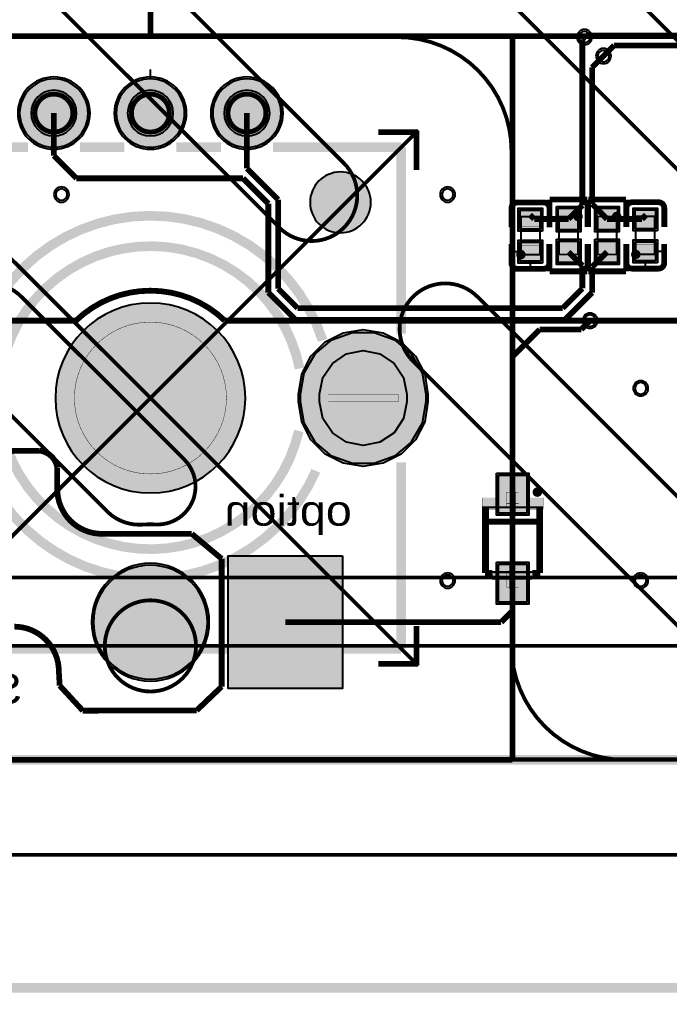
# Model space of a CAD drawing. Header units: millimetres. Extents: x -3 to 238, y -92 to 6.
# Drawn here: x 110.86 to 127.96, y -92.32 to -66.71 of the extents above; entities that cross this region are included whole.
import ezdxf
from ezdxf.enums import TextEntityAlignment as Align

# ---------------------------------------------------------------- set-up
doc = ezdxf.new("R2010")
doc.units = ezdxf.units.MM
doc.header["$MEASUREMENT"] = 0
for name, color, linetype, true_color in [('Board-Outline-Layer', 7, 'Continuous', 0xff00ff), ('Bottom-Layer', 7, 'Continuous', 0x0000ff), ('Bottom-Paste-Mask-Layer', 7, 'Continuous', 0x800000), ('Bottom-Silkscreen-Layer', 7, 'Continuous', 0x66cc33), ('Bottom-Solder-Mask-Layer', 7, 'Continuous', 0xaa00ff), ('Component-Marking-Layer', 7, 'Continuous', 0x66ffcc), ('Component-Shape-Layer', 7, 'Continuous', 0x00cccc), ('Document-Layer', 7, 'Continuous', 0xffffff), ('F.Adhes', 7, 'Continuous', 0x9069e9), ('Hole-Layer', 7, 'Continuous', 0x222222), ('Multi-Layer', 7, 'Continuous', 0xc0c0c0), ('Pin-Floating-Layer', 7, 'Continuous', 0xff99ff), ('Pin-Soldering-Layer', 7, 'Continuous', 0xcc9999), ('Top-Layer', 7, 'Continuous', 0xff0000), ('Top-Paste-Mask-Layer', 7, 'Continuous', 0x808080), ('Top-Silkscreen-Layer', 7, 'Continuous', 0xffcc00), ('Top-Solder-Mask-Layer', 7, 'Continuous', 0x800080)]:
    doc.layers.add(name, color=color, linetype=linetype, true_color=true_color)
doc.styles.get("Standard").update_dxf_attribs({"font": 'arial.ttf'})

msp = doc.modelspace()

# ---------------------------------------------------------------- hatches: boundary and pattern name
at = {"layer": 'Bottom-Layer'}
for points in [[(110.86, -69.175, 1), (112.66, -69.175, 1)], [(113.4, -69.175, 1), (115.2, -69.175, 1)], [(115.94, -69.175, 1), (117.74, -69.175, 1)], [(118.5, -71.525, 1), (120.1, -71.525, 1)], [(125.031, -71.681), (125.571, -71.681), (125.571, -72.247), (125.031, -72.247)], [(126.047, -71.681), (126.587, -71.681), (126.587, -72.247), (126.047, -72.247)], [(124.569, -72.23), (124.029, -72.23), (124.029, -71.73), (124.569, -71.73)], [(127.591, -72.225), (127.051, -72.225), (127.051, -71.725), (127.591, -71.725)], [(124.569, -73.07), (124.029, -73.07), (124.029, -72.57), (124.569, -72.57)], [(125.031, -72.547), (125.571, -72.547), (125.571, -73.112), (125.031, -73.112)], [(126.047, -72.547), (126.587, -72.547), (126.587, -73.112), (126.047, -73.112)], [(127.591, -73.065), (127.051, -73.065), (127.051, -72.565), (127.591, -72.565)], [(111.8, -76.675, 1), (116.8, -76.675, 1)], [(118.25, -76.575), (118.35, -76.011), (118.636, -75.515), (119.075, -75.146), (119.614, -74.95), (120.187, -74.95), (120.725, -75.146), (121.164, -75.515), (121.451, -76.011), (121.55, -76.575), (121.55, -76.775), (121.451, -77.34), (121.164, -77.836), (120.725, -78.204), (120.187, -78.4), (119.614, -78.4), (119.075, -78.204), (118.636, -77.836), (118.35, -77.34), (118.25, -76.775)], [(123.455, -78.705), (124.205, -78.705), (124.205, -79.705), (123.455, -79.705)], [(119.35, -80.825), (119.35, -84.325), (116.35, -84.325), (116.35, -80.825)], [(112.75, -82.575, 1), (115.85, -82.575, 1)], [(123.455, -81.05), (124.205, -81.05), (124.205, -82.05), (123.455, -82.05)]]:
    msp.add_hatch(color=256, dxfattribs=at).paths.add_polyline_path(points)
at = {"layer": 'Bottom-Paste-Mask-Layer'}
for points in [[(110.86, -69.175, 1), (112.66, -69.175, 1)], [(113.4, -69.175, 1), (115.2, -69.175, 1)], [(115.94, -69.175, 1), (117.74, -69.175, 1)], [(118.5, -71.525, 1), (120.1, -71.525, 1)], [(125.531, -72.262), (125.071, -72.262), (125.031, -72.222), (125.031, -71.721), (125.071, -71.681), (125.531, -71.681), (125.571, -71.721), (125.571, -72.222)], [(125.531, -72.262), (125.071, -72.262), (125.031, -72.222), (125.031, -71.721), (125.071, -71.681), (125.531, -71.681), (125.571, -71.721), (125.571, -72.222)], [(126.547, -72.262), (126.087, -72.262), (126.047, -72.222), (126.047, -71.721), (126.087, -71.681), (126.547, -71.681), (126.587, -71.721), (126.587, -72.222)], [(126.547, -72.262), (126.087, -72.262), (126.047, -72.222), (126.047, -71.721), (126.087, -71.681), (126.547, -71.681), (126.587, -71.721), (126.587, -72.222)], [(124.569, -72.23), (124.029, -72.23), (124.029, -71.73), (124.569, -71.73)], [(127.591, -72.225), (127.051, -72.225), (127.051, -71.725), (127.591, -71.725)], [(124.569, -73.07), (124.029, -73.07), (124.029, -72.57), (124.569, -72.57)], [(125.531, -72.532), (125.071, -72.532), (125.031, -72.572), (125.031, -73.072), (125.071, -73.112), (125.531, -73.112), (125.571, -73.072), (125.571, -72.572)], [(125.531, -72.532), (125.071, -72.532), (125.031, -72.572), (125.031, -73.072), (125.071, -73.112), (125.531, -73.112), (125.571, -73.072), (125.571, -72.572)], [(126.547, -72.532), (126.087, -72.532), (126.047, -72.572), (126.047, -73.072), (126.087, -73.112), (126.547, -73.112), (126.587, -73.072), (126.587, -72.572)], [(126.547, -72.532), (126.087, -72.532), (126.047, -72.572), (126.047, -73.072), (126.087, -73.112), (126.547, -73.112), (126.587, -73.072), (126.587, -72.572)], [(127.591, -73.065), (127.051, -73.065), (127.051, -72.565), (127.591, -72.565)], [(111.8, -76.675, 1), (116.8, -76.675, 1)], [(118.25, -76.575), (118.35, -76.011), (118.636, -75.515), (119.075, -75.146), (119.614, -74.95), (120.187, -74.95), (120.725, -75.146), (121.164, -75.515), (121.451, -76.011), (121.55, -76.575), (121.55, -76.775), (121.451, -77.34), (121.164, -77.836), (120.725, -78.204), (120.187, -78.4), (119.614, -78.4), (119.075, -78.204), (118.636, -77.836), (118.35, -77.34), (118.25, -76.775)], [(123.455, -78.705), (124.205, -78.705), (124.205, -79.705), (123.455, -79.705)], [(119.35, -80.825), (119.35, -84.325), (116.35, -84.325), (116.35, -80.825)], [(112.75, -82.575, 1), (115.85, -82.575, 1)], [(123.455, -81.05), (124.205, -81.05), (124.205, -82.05), (123.455, -82.05)]]:
    msp.add_hatch(color=256, dxfattribs=at).paths.add_polyline_path(points)
at = {"layer": 'Bottom-Silkscreen-Layer'}
for points in [[(123.027, -79.602), (123.38, -79.602), (123.38, -79.297), (123.027, -79.297)], [(123.027, -79.602), (123.38, -79.602), (123.38, -79.297), (123.027, -79.297)], [(124.632, -79.602), (124.28, -79.602), (124.28, -79.297), (124.632, -79.297)], [(124.632, -79.602), (124.28, -79.602), (124.28, -79.297), (124.632, -79.297)]]:
    msp.add_hatch(color=256, dxfattribs=at).paths.add_polyline_path(points)
at = {"layer": 'Bottom-Solder-Mask-Layer'}
for points in [[(110.809, -69.175, 1), (112.711, -69.175, 1)], [(113.349, -69.175, 1), (115.251, -69.175, 1)], [(115.889, -69.175, 1), (117.791, -69.175, 1)], [(118.5, -71.525, 1), (120.1, -71.525, 1)], [(124.62, -72.281), (123.978, -72.281), (123.978, -71.679), (124.62, -71.679)], [(124.981, -71.63), (125.622, -71.63), (125.622, -72.298), (124.981, -72.298)], [(125.997, -71.63), (126.638, -71.63), (126.638, -72.298), (125.997, -72.298)], [(127.642, -72.276), (127, -72.276), (127, -71.674), (127.642, -71.674)], [(124.62, -73.121), (123.978, -73.121), (123.978, -72.519), (124.62, -72.519)], [(124.981, -72.496), (125.622, -72.496), (125.622, -73.163), (124.981, -73.163)], [(125.997, -72.496), (126.638, -72.496), (126.638, -73.163), (125.997, -73.163)], [(127.642, -73.116), (127, -73.116), (127, -72.514), (127.642, -72.514)], [(111.8, -76.675, 1), (116.8, -76.675, 1)], [(118.199, -76.575), (118.282, -76.05), (118.524, -75.575), (118.9, -75.199), (119.374, -74.958), (119.9, -74.874), (120.426, -74.958), (120.9, -75.199), (121.276, -75.575), (121.518, -76.05), (121.601, -76.575), (121.601, -76.775), (121.518, -77.301), (121.276, -77.775), (120.9, -78.151), (120.426, -78.393), (119.9, -78.476), (119.374, -78.393), (118.9, -78.151), (118.524, -77.775), (118.282, -77.301), (118.199, -76.775)], [(123.404, -78.654), (124.256, -78.654), (124.256, -79.756), (123.404, -79.756)], [(119.35, -80.825), (119.35, -84.325), (116.35, -84.325), (116.35, -80.825)], [(112.75, -82.575, 1), (115.85, -82.575, 1)], [(123.404, -80.999), (124.256, -80.999), (124.256, -82.101), (123.404, -82.101)]]:
    msp.add_hatch(color=256, dxfattribs=at).paths.add_polyline_path(points)
at = {"layer": 'Component-Marking-Layer'}
for points in [[(125.491, -71.897, 1), (125.611, -71.897, 1)], [(125.491, -71.897, 1), (125.611, -71.897, 1)], [(126.507, -71.897, 1), (126.627, -71.897, 1)], [(126.507, -71.897, 1), (126.627, -71.897, 1)], [(123.989, -72.9, 1), (124.109, -72.9, 1)], [(123.989, -72.9, 1), (124.109, -72.9, 1)], [(127.012, -72.895, 1), (127.131, -72.895, 1)], [(127.012, -72.895, 1), (127.131, -72.895, 1)], [(124.42, -79.152, 1), (124.54, -79.152, 1)], [(124.42, -79.152, 1), (124.54, -79.152, 1)]]:
    msp.add_hatch(color=256, dxfattribs=at).paths.add_polyline_path(points)
at = {"layer": 'Document-Layer'}
for points in [[(123.76, -79.152), (123.916, -79.152), (123.916, -79.776), (123.76, -79.776)], [(123.76, -79.152), (123.916, -79.152), (123.916, -79.776), (123.76, -79.776)], [(123.74, -81.692), (123.896, -81.692), (123.896, -81.068), (123.74, -81.068)], [(123.74, -81.692), (123.896, -81.692), (123.896, -81.068), (123.74, -81.068)], [(123.3, -81.46), (124.34, -81.46), (124.34, -81.304), (123.3, -81.304)], [(123.3, -81.46), (124.34, -81.46), (124.34, -81.304), (123.3, -81.304)]]:
    msp.add_hatch(color=256, dxfattribs=at).paths.add_polyline_path(points)
at = {"layer": 'Hole-Layer'}
for points in [[(111.16, -69.175, 1), (112.36, -69.175, 1)], [(113.7, -69.175, 1), (114.9, -69.175, 1)], [(116.24, -69.175, 1), (117.44, -69.175, 1)], [(118.5, -71.525, 1), (120.1, -71.525, 1)], [(111.8, -76.675, 1), (116.8, -76.675, 1)], [(121.05, -76.775), (120.963, -77.215), (120.713, -77.588), (120.34, -77.838), (119.9, -77.925), (119.46, -77.838), (119.087, -77.588), (118.838, -77.215), (118.75, -76.775), (118.75, -76.575), (118.838, -76.135), (119.087, -75.762), (119.46, -75.513), (119.9, -75.425), (120.34, -75.513), (120.713, -75.762), (120.963, -76.135), (121.05, -76.575)], [(112.8, -82.575, 1), (115.8, -82.575, 1)]]:
    msp.add_hatch(color=256, dxfattribs=at).paths.add_polyline_path(points)
at = {"layer": 'Multi-Layer'}
for points in [[(110.86, -69.175, 1), (112.66, -69.175, 1)], [(110.86, -69.175, 1), (112.66, -69.175, 1)], [(110.86, -69.175, 1), (112.66, -69.175, 1)], [(113.4, -69.175, 1), (115.2, -69.175, 1)], [(113.4, -69.175, 1), (115.2, -69.175, 1)], [(113.4, -69.175, 1), (115.2, -69.175, 1)], [(115.94, -69.175, 1), (117.74, -69.175, 1)], [(115.94, -69.175, 1), (117.74, -69.175, 1)], [(115.94, -69.175, 1), (117.74, -69.175, 1)], [(118.5, -71.525, 1), (120.1, -71.525, 1)], [(118.5, -71.525, 1), (120.1, -71.525, 1)], [(118.5, -71.525, 1), (120.1, -71.525, 1)], [(111.8, -76.675, 1), (116.8, -76.675, 1)], [(111.8, -76.675, 1), (116.8, -76.675, 1)], [(111.8, -76.675, 1), (116.8, -76.675, 1)], [(118.25, -76.575), (118.35, -76.011), (118.636, -75.515), (119.075, -75.146), (119.614, -74.95), (120.187, -74.95), (120.725, -75.146), (121.164, -75.515), (121.451, -76.011), (121.55, -76.575), (121.55, -76.775), (121.451, -77.34), (121.164, -77.836), (120.725, -78.204), (120.187, -78.4), (119.614, -78.4), (119.075, -78.204), (118.636, -77.836), (118.35, -77.34), (118.25, -76.775)], [(118.25, -76.575), (118.35, -76.011), (118.636, -75.515), (119.075, -75.146), (119.614, -74.95), (120.187, -74.95), (120.725, -75.146), (121.164, -75.515), (121.451, -76.011), (121.55, -76.575), (121.55, -76.775), (121.451, -77.34), (121.164, -77.836), (120.725, -78.204), (120.187, -78.4), (119.614, -78.4), (119.075, -78.204), (118.636, -77.836), (118.35, -77.34), (118.25, -76.775)], [(118.25, -76.575), (118.35, -76.011), (118.636, -75.515), (119.075, -75.146), (119.614, -74.95), (120.187, -74.95), (120.725, -75.146), (121.164, -75.515), (121.451, -76.011), (121.55, -76.575), (121.55, -76.775), (121.451, -77.34), (121.164, -77.836), (120.725, -78.204), (120.187, -78.4), (119.614, -78.4), (119.075, -78.204), (118.636, -77.836), (118.35, -77.34), (118.25, -76.775)], [(112.75, -82.575, 1), (115.85, -82.575, 1)], [(112.75, -82.575, 1), (115.85, -82.575, 1)], [(112.75, -82.575, 1), (115.85, -82.575, 1)]]:
    msp.add_hatch(color=256, dxfattribs=at).paths.add_polyline_path(points)
at = {"layer": 'Pin-Floating-Layer'}
for points in [[(123.67, -79.562), (123.99, -79.562), (123.99, -79.442), (123.67, -79.442)], [(123.67, -79.562), (123.99, -79.562), (123.99, -79.442), (123.67, -79.442)], [(123.67, -81.362), (123.99, -81.362), (123.99, -81.242), (123.67, -81.242)], [(123.67, -81.362), (123.99, -81.362), (123.99, -81.242), (123.67, -81.242)]]:
    msp.add_hatch(color=256, dxfattribs=at).paths.add_polyline_path(points)
at = {"layer": 'Pin-Soldering-Layer'}
for points in [[(111.26, -69.175, 1), (112.26, -69.175, 1)], [(111.26, -69.175, 1), (112.26, -69.175, 1)], [(113.8, -69.175, 1), (114.8, -69.175, 1)], [(113.8, -69.175, 1), (114.8, -69.175, 1)], [(116.34, -69.175, 1), (117.34, -69.175, 1)], [(116.34, -69.175, 1), (117.34, -69.175, 1)], [(124.049, -71.9), (124.549, -71.9), (124.549, -72.15), (124.049, -72.15)], [(124.049, -71.9), (124.549, -71.9), (124.549, -72.15), (124.049, -72.15)], [(125.051, -72.148), (125.551, -72.148), (125.551, -71.898), (125.051, -71.898)], [(125.051, -72.148), (125.551, -72.148), (125.551, -71.898), (125.051, -71.898)], [(126.067, -72.148), (126.567, -72.148), (126.567, -71.898), (126.067, -71.898)], [(126.067, -72.148), (126.567, -72.148), (126.567, -71.898), (126.067, -71.898)], [(127.071, -71.895), (127.571, -71.895), (127.571, -72.145), (127.071, -72.145)], [(127.071, -71.895), (127.571, -71.895), (127.571, -72.145), (127.071, -72.145)], [(124.049, -72.9), (124.549, -72.9), (124.549, -72.65), (124.049, -72.65)], [(124.049, -72.9), (124.549, -72.9), (124.549, -72.65), (124.049, -72.65)], [(125.551, -72.648), (125.051, -72.648), (125.051, -72.898), (125.551, -72.898)], [(125.551, -72.648), (125.051, -72.648), (125.051, -72.898), (125.551, -72.898)], [(126.567, -72.648), (126.067, -72.648), (126.067, -72.898), (126.567, -72.898)], [(126.567, -72.648), (126.067, -72.648), (126.067, -72.898), (126.567, -72.898)], [(127.071, -72.895), (127.571, -72.895), (127.571, -72.645), (127.071, -72.645)], [(127.071, -72.895), (127.571, -72.895), (127.571, -72.645), (127.071, -72.645)], [(118.98, -76.575), (118.98, -76.775), (120.82, -76.775), (120.82, -76.575)], [(118.98, -76.575), (118.98, -76.775), (120.82, -76.775), (120.82, -76.575)], [(123.67, -79.452), (123.99, -79.452), (123.99, -79.152), (123.67, -79.152)], [(123.67, -79.452), (123.99, -79.452), (123.99, -79.152), (123.67, -79.152)], [(123.67, -81.652), (123.99, -81.652), (123.99, -81.352), (123.67, -81.352)], [(123.67, -81.652), (123.99, -81.652), (123.99, -81.352), (123.67, -81.352)]]:
    msp.add_hatch(color=256, dxfattribs=at).paths.add_polyline_path(points)
at = {"layer": 'Top-Layer'}
for points in [[(110.86, -69.175, 1), (112.66, -69.175, 1)], [(113.4, -69.175, 1), (115.2, -69.175, 1)], [(115.94, -69.175, 1), (117.74, -69.175, 1)], [(118.5, -71.525, 1), (120.1, -71.525, 1)], [(111.8, -76.675, 1), (116.8, -76.675, 1)], [(118.25, -76.575), (118.35, -76.011), (118.636, -75.515), (119.075, -75.146), (119.614, -74.95), (120.187, -74.95), (120.725, -75.146), (121.164, -75.515), (121.451, -76.011), (121.55, -76.575), (121.55, -76.775), (121.451, -77.34), (121.164, -77.836), (120.725, -78.204), (120.187, -78.4), (119.614, -78.4), (119.075, -78.204), (118.636, -77.836), (118.35, -77.34), (118.25, -76.775)], [(112.75, -82.575, 1), (115.85, -82.575, 1)]]:
    msp.add_hatch(color=256, dxfattribs=at).paths.add_polyline_path(points)
at = {"layer": 'Top-Paste-Mask-Layer'}
for points in [[(110.86, -69.175, 1), (112.66, -69.175, 1)], [(113.4, -69.175, 1), (115.2, -69.175, 1)], [(115.94, -69.175, 1), (117.74, -69.175, 1)], [(118.5, -71.525, 1), (120.1, -71.525, 1)], [(111.8, -76.675, 1), (116.8, -76.675, 1)], [(118.25, -76.575), (118.35, -76.011), (118.636, -75.515), (119.075, -75.146), (119.614, -74.95), (120.187, -74.95), (120.725, -75.146), (121.164, -75.515), (121.451, -76.011), (121.55, -76.575), (121.55, -76.775), (121.451, -77.34), (121.164, -77.836), (120.725, -78.204), (120.187, -78.4), (119.614, -78.4), (119.075, -78.204), (118.636, -77.836), (118.35, -77.34), (118.25, -76.775)], [(112.75, -82.575, 1), (115.85, -82.575, 1)]]:
    msp.add_hatch(color=256, dxfattribs=at).paths.add_polyline_path(points)
at = {"layer": 'Top-Solder-Mask-Layer'}
for points in [[(110.809, -69.175, 1), (112.711, -69.175, 1)], [(113.349, -69.175, 1), (115.251, -69.175, 1)], [(115.889, -69.175, 1), (117.791, -69.175, 1)], [(118.5, -71.525, 1), (120.1, -71.525, 1)], [(111.8, -76.675, 1), (116.8, -76.675, 1)], [(118.199, -76.575), (118.282, -76.05), (118.524, -75.575), (118.9, -75.199), (119.374, -74.958), (119.9, -74.874), (120.426, -74.958), (120.9, -75.199), (121.276, -75.575), (121.518, -76.05), (121.601, -76.575), (121.601, -76.775), (121.518, -77.301), (121.276, -77.775), (120.9, -78.151), (120.426, -78.393), (119.9, -78.476), (119.374, -78.393), (118.9, -78.151), (118.524, -77.775), (118.282, -77.301), (118.199, -76.775)], [(112.75, -82.575, 1), (115.85, -82.575, 1)]]:
    msp.add_hatch(color=256, dxfattribs=at).paths.add_polyline_path(points)

# ---------------------------------------------------------------- linework, layer by layer
at = {"layer": 'Board-Outline-Layer'}
for points, const_width in [([(0.003, -86.197), (228.598, -86.197)], 0.254), ([(3, -86.187), (225.601, -86.187)], 0.1), ([(1.003, -92.197), (114.3, -92.197)], 0.254), ([(227.598, -92.197), (114.3, -92.197)], 0.254)]:
    msp.add_lwpolyline(points, dxfattribs=dict(at, const_width=const_width))
at = {"layer": 'Bottom-Layer', "const_width": 0.00508}
msp.add_lwpolyline([(0, -86.191), (0, 0), (228.585, 0), (228.585, -86.191)], close=True, dxfattribs=at)
at = {"layer": 'Bottom-Layer'}
for points, const_width in [([(125.722, -67.173), (125.664, -67.231)], 0.152), ([(125.664, -67.231), (125.664, -71.602)], 0.152), ([(126.222, -67.673), (125.921, -67.974)], 0.152), ([(114.3, -68.278), (114.3, -68.019)], 0.0508), ([(125.921, -67.974), (125.921, -71.567)], 0.152), ([(111.76, -69.175), (111.76, -70.297)], 0.152), ([(116.84, -69.175), (116.84, -70.633)], 0.152), ([(111.76, -70.297), (112.355, -70.891)], 0.152), ([(116.84, -70.633), (117.661, -71.454)], 0.152), ([(112.355, -70.891), (116.734, -70.891)], 0.152), ([(116.734, -70.891), (117.404, -71.561)], 0.152), ([(117.661, -71.454), (117.661, -73.794)], 0.152), ([(117.404, -71.561), (117.404, -73.9)], 0.152), ([(125.664, -71.602), (125.301, -71.964)], 0.152), ([(125.921, -71.567), (126.317, -71.964)], 0.152), ([(124.398, -71.964), (124.285, -71.852)], 0.152), ([(125.301, -71.964), (124.398, -71.964)], 0.152), ([(126.317, -71.964), (127.231, -71.964)], 0.152), ([(127.231, -71.964), (127.343, -71.852)], 0.152), ([(124.032, -72.82), (123.773, -72.82)], 0.0508), ([(125.666, -73.194), (125.301, -72.83)], 0.152), ([(125.923, -73.224), (126.317, -72.83)], 0.152), ([(127.589, -72.815), (127.848, -72.815)], 0.0508), ([(124.299, -73.068), (124.299, -73.327)], 0.0508), ([(125.666, -73.792), (125.666, -73.194)], 0.152), ([(125.923, -73.898), (125.923, -73.224)], 0.152), ([(127.321, -73.063), (127.321, -73.322)], 0.0508), ([(117.661, -73.794), (118.175, -74.308)], 0.152), ([(125.149, -74.308), (125.666, -73.792)], 0.152), ([(117.404, -73.9), (118.118, -74.614)], 0.152), ([(125.207, -74.614), (125.923, -73.898)], 0.152), ([(118.175, -74.308), (125.149, -74.308)], 0.152), ([(118.118, -74.614), (125.207, -74.614)], 0.152), ([(125.867, -74.639), (125.635, -74.871)], 0.152), ([(124.542, -74.871), (123.83, -75.583)], 0.152), ([(125.635, -74.871), (124.542, -74.871)], 0.152), ([(123.83, -75.583), (123.83, -79.205)], 0.152), ([(123.83, -82.275), (123.83, -81.55)], 0.152), ([(123.529, -82.575), (123.83, -82.275)], 0.152), ([(117.85, -82.575), (123.529, -82.575)], 0.152)]:
    msp.add_lwpolyline(points, dxfattribs=dict(at, const_width=const_width))
for points in [[(110.86, -69.175, 1), (112.66, -69.175), (112.66, -69.175, 1), (110.86, -69.175)], [(113.4, -69.175, 1), (115.2, -69.175), (115.2, -69.175, 1), (113.4, -69.175)], [(115.94, -69.175, 1), (117.74, -69.175), (117.74, -69.175, 1), (115.94, -69.175)], [(111.8, -76.675, 1), (116.8, -76.675), (116.8, -76.675, 1), (111.8, -76.675)]]:
    msp.add_lwpolyline(points, format="xyb", dxfattribs=at)
for points in [[(118.5, -71.525, 1), (120.1, -71.525, 1)], [(112.75, -82.575, 1), (115.85, -82.575, 1)]]:
    msp.add_lwpolyline(points, format="xyb", close=True, dxfattribs=at)
for points in [[(125.031, -71.681), (125.571, -71.681), (125.571, -72.247), (125.031, -72.247)], [(126.047, -71.681), (126.587, -71.681), (126.587, -72.247), (126.047, -72.247)], [(124.569, -72.23), (124.029, -72.23), (124.029, -71.73), (124.569, -71.73)], [(127.591, -72.225), (127.051, -72.225), (127.051, -71.725), (127.591, -71.725)], [(124.569, -73.07), (124.029, -73.07), (124.029, -72.57), (124.569, -72.57)], [(125.031, -72.547), (125.571, -72.547), (125.571, -73.112), (125.031, -73.112)], [(126.047, -72.547), (126.587, -72.547), (126.587, -73.112), (126.047, -73.112)], [(127.591, -73.065), (127.051, -73.065), (127.051, -72.565), (127.591, -72.565)], [(118.25, -76.575), (118.35, -76.011), (118.636, -75.515), (119.075, -75.146), (119.614, -74.95), (120.187, -74.95), (120.725, -75.146), (121.164, -75.515), (121.451, -76.011), (121.55, -76.575), (121.55, -76.775), (121.451, -77.34), (121.164, -77.836), (120.725, -78.204), (120.187, -78.4), (119.614, -78.4), (119.075, -78.204), (118.636, -77.836), (118.35, -77.34), (118.25, -76.775)], [(123.455, -78.705), (124.205, -78.705), (124.205, -79.705), (123.455, -79.705)], [(119.35, -80.825), (119.35, -84.325), (116.35, -84.325), (116.35, -80.825)], [(123.455, -81.05), (124.205, -81.05), (124.205, -82.05), (123.455, -82.05)]]:
    msp.add_lwpolyline(points, close=True, dxfattribs=at)
at = {"layer": 'Bottom-Paste-Mask-Layer'}
for points in [[(110.86, -69.175, 1), (112.66, -69.175), (112.66, -69.175, 1), (110.86, -69.175)], [(113.4, -69.175, 1), (115.2, -69.175), (115.2, -69.175, 1), (113.4, -69.175)], [(115.94, -69.175, 1), (117.74, -69.175), (117.74, -69.175, 1), (115.94, -69.175)], [(111.8, -76.675, 1), (116.8, -76.675), (116.8, -76.675, 1), (111.8, -76.675)]]:
    msp.add_lwpolyline(points, format="xyb", dxfattribs=at)
for points in [[(118.5, -71.525, 1), (120.1, -71.525, 1)], [(112.75, -82.575, 1), (115.85, -82.575, 1)]]:
    msp.add_lwpolyline(points, format="xyb", close=True, dxfattribs=at)
at = {"layer": 'Bottom-Paste-Mask-Layer', "const_width": 0.00508}
for points in [[(125.531, -72.262), (125.071, -72.262), (125.031, -72.222), (125.031, -71.721), (125.071, -71.681), (125.531, -71.681), (125.571, -71.721), (125.571, -72.222)], [(125.531, -72.262), (125.071, -72.262), (125.031, -72.222), (125.031, -71.721), (125.071, -71.681), (125.531, -71.681), (125.571, -71.721), (125.571, -72.222)], [(126.547, -72.262), (126.087, -72.262), (126.047, -72.222), (126.047, -71.721), (126.087, -71.681), (126.547, -71.681), (126.587, -71.721), (126.587, -72.222)], [(126.547, -72.262), (126.087, -72.262), (126.047, -72.222), (126.047, -71.721), (126.087, -71.681), (126.547, -71.681), (126.587, -71.721), (126.587, -72.222)], [(125.531, -72.532), (125.071, -72.532), (125.031, -72.572), (125.031, -73.072), (125.071, -73.112), (125.531, -73.112), (125.571, -73.072), (125.571, -72.572)], [(125.531, -72.532), (125.071, -72.532), (125.031, -72.572), (125.031, -73.072), (125.071, -73.112), (125.531, -73.112), (125.571, -73.072), (125.571, -72.572)], [(126.547, -72.532), (126.087, -72.532), (126.047, -72.572), (126.047, -73.072), (126.087, -73.112), (126.547, -73.112), (126.587, -73.072), (126.587, -72.572)], [(126.547, -72.532), (126.087, -72.532), (126.047, -72.572), (126.047, -73.072), (126.087, -73.112), (126.547, -73.112), (126.587, -73.072), (126.587, -72.572)]]:
    msp.add_lwpolyline(points, close=True, dxfattribs=at)
at = {"layer": 'Bottom-Paste-Mask-Layer'}
for points in [[(124.569, -72.23), (124.029, -72.23), (124.029, -71.73), (124.569, -71.73)], [(127.591, -72.225), (127.051, -72.225), (127.051, -71.725), (127.591, -71.725)], [(124.569, -73.07), (124.029, -73.07), (124.029, -72.57), (124.569, -72.57)], [(127.591, -73.065), (127.051, -73.065), (127.051, -72.565), (127.591, -72.565)], [(118.25, -76.575), (118.35, -76.011), (118.636, -75.515), (119.075, -75.146), (119.614, -74.95), (120.187, -74.95), (120.725, -75.146), (121.164, -75.515), (121.451, -76.011), (121.55, -76.575), (121.55, -76.775), (121.451, -77.34), (121.164, -77.836), (120.725, -78.204), (120.187, -78.4), (119.614, -78.4), (119.075, -78.204), (118.636, -77.836), (118.35, -77.34), (118.25, -76.775)], [(123.455, -78.705), (124.205, -78.705), (124.205, -79.705), (123.455, -79.705)], [(119.35, -80.825), (119.35, -84.325), (116.35, -84.325), (116.35, -80.825)], [(123.455, -81.05), (124.205, -81.05), (124.205, -82.05), (123.455, -82.05)]]:
    msp.add_lwpolyline(points, close=True, dxfattribs=at)
at = {"layer": 'Bottom-Silkscreen-Layer'}
for points, const_width in [([(123.954, -71.526, 0.414), (123.802, -71.679)], 0.152), ([(123.954, -71.526, 0.414), (123.802, -71.679)], 0.152), ([(124.799, -71.679, 0.414), (124.646, -71.526)], 0.152), ([(124.799, -71.679, 0.414), (124.646, -71.526)], 0.152), ([(126.976, -71.522, 0.414), (126.824, -71.674)], 0.152), ([(126.976, -71.522, 0.414), (126.824, -71.674)], 0.152), ([(127.821, -71.674, 0.414), (127.669, -71.522)], 0.152), ([(127.821, -71.674, 0.414), (127.669, -71.522)], 0.152), ([(123.8, -73.122, 0.414), (123.952, -73.274)], 0.152), ([(123.8, -73.122, 0.414), (123.952, -73.274)], 0.152), ([(124.644, -73.274, 0.414), (124.797, -73.122)], 0.152), ([(124.644, -73.274, 0.414), (124.797, -73.122)], 0.152), ([(126.822, -73.117, 0.414), (126.974, -73.269)], 0.152), ([(126.822, -73.117, 0.414), (126.974, -73.269)], 0.152), ([(127.667, -73.269, 0.414), (127.819, -73.117)], 0.152), ([(127.667, -73.269, 0.414), (127.819, -73.117)], 0.152), ([(111.379, -78.062, -0.338), (111.85, -78.504)], 0.15), ([(111.379, -78.062, -0.338), (111.85, -78.504)], 0.15), ([(113.025, -80.25, -0.414), (111.85, -79.075)], 0.15), ([(113.025, -80.25, -0.414), (111.85, -79.075)], 0.15), ([(110.716, -82.692, -0.414), (111.891, -83.867)], 0.15), ([(110.716, -82.692, -0.414), (111.891, -83.867)], 0.15)]:
    msp.add_lwpolyline(points, format="xyb", dxfattribs=dict(at, const_width=const_width))
for points, const_width in [([(124.646, -71.526), (123.954, -71.526)], 0.152), ([(124.646, -71.526), (123.954, -71.526)], 0.152), ([(125.8, -71.452), (124.803, -71.452)], 0.152), ([(124.803, -71.452), (124.803, -72.171)], 0.152), ([(125.8, -71.452), (124.803, -71.452)], 0.152), ([(124.803, -71.452), (124.803, -72.171)], 0.152), ([(125.8, -72.171), (125.8, -71.452)], 0.152), ([(125.8, -72.171), (125.8, -71.452)], 0.152), ([(126.816, -71.452), (125.819, -71.452)], 0.152), ([(125.819, -71.452), (125.819, -72.171)], 0.152), ([(126.816, -71.452), (125.819, -71.452)], 0.152), ([(125.819, -71.452), (125.819, -72.171)], 0.152), ([(126.816, -72.171), (126.816, -71.452)], 0.152), ([(126.816, -72.171), (126.816, -71.452)], 0.152), ([(127.669, -71.522), (126.976, -71.522)], 0.152), ([(127.669, -71.522), (126.976, -71.522)], 0.152), ([(123.802, -71.679), (123.802, -72.179)], 0.152), ([(123.802, -71.679), (123.802, -72.179)], 0.152), ([(124.799, -72.179), (124.799, -71.679)], 0.152), ([(124.799, -72.179), (124.799, -71.679)], 0.152), ([(126.824, -71.674), (126.824, -72.174)], 0.152), ([(126.824, -71.674), (126.824, -72.174)], 0.152), ([(127.821, -72.174), (127.821, -71.674)], 0.152), ([(127.821, -72.174), (127.821, -71.674)], 0.152), ([(123.8, -72.622), (123.8, -73.122)], 0.152), ([(123.8, -72.622), (123.8, -73.122)], 0.152), ([(124.797, -73.122), (124.797, -72.622)], 0.152), ([(124.797, -73.122), (124.797, -72.622)], 0.152), ([(124.803, -73.341), (124.803, -72.623)], 0.152), ([(124.803, -73.341), (124.803, -72.623)], 0.152), ([(125.8, -72.623), (125.8, -73.341)], 0.152), ([(125.8, -72.623), (125.8, -73.341)], 0.152), ([(125.819, -73.341), (125.819, -72.623)], 0.152), ([(125.819, -73.341), (125.819, -72.623)], 0.152), ([(126.816, -72.623), (126.816, -73.341)], 0.152), ([(126.816, -72.623), (126.816, -73.341)], 0.152), ([(126.822, -72.617), (126.822, -73.117)], 0.152), ([(126.822, -72.617), (126.822, -73.117)], 0.152), ([(127.819, -73.117), (127.819, -72.617)], 0.152), ([(127.819, -73.117), (127.819, -72.617)], 0.152), ([(123.952, -73.274), (124.644, -73.274)], 0.152), ([(123.952, -73.274), (124.644, -73.274)], 0.152), ([(126.974, -73.269), (127.667, -73.269)], 0.152), ([(126.974, -73.269), (127.667, -73.269)], 0.152), ([(125.8, -73.341), (124.803, -73.341)], 0.152), ([(125.8, -73.341), (124.803, -73.341)], 0.152), ([(126.816, -73.341), (125.819, -73.341)], 0.152), ([(126.816, -73.341), (125.819, -73.341)], 0.152), ([(111.379, -78.062), (110.126, -78.075)], 0.15), ([(111.379, -78.062), (110.126, -78.075)], 0.15), ([(111.85, -78.504), (111.85, -79.075)], 0.15), ([(111.85, -78.504), (111.85, -79.075)], 0.15), ([(123.104, -79.526), (123.104, -81.278)], 0.152), ([(123.104, -79.526), (123.104, -81.278)], 0.152), ([(124.556, -79.526), (124.556, -81.278)], 0.152), ([(124.556, -79.526), (124.556, -81.278)], 0.152), ([(123.104, -79.93), (124.556, -79.93)], 0.152), ([(123.104, -79.93), (124.556, -79.93)], 0.152), ([(115.39, -80.25), (113.025, -80.25)], 0.15), ([(115.39, -80.25), (113.025, -80.25)], 0.15), ([(116.175, -80.906), (115.39, -80.25)], 0.15), ([(116.175, -80.906), (115.39, -80.25)], 0.15), ([(116.175, -80.906), (116.175, -84.271)], 0.15), ([(116.175, -80.906), (116.175, -84.271)], 0.15), ([(123.104, -81.278), (123.3, -81.278)], 0.152), ([(123.104, -81.278), (123.3, -81.278)], 0.152), ([(124.556, -81.278), (124.35, -81.278)], 0.152), ([(124.556, -81.278), (124.35, -81.278)], 0.152), ([(111.891, -83.867), (111.913, -84.244)], 0.15), ([(111.891, -83.867), (111.913, -84.244)], 0.15), ([(111.913, -84.244), (112.522, -84.905)], 0.15), ([(111.913, -84.244), (112.522, -84.905)], 0.15), ([(115.516, -84.9), (116.175, -84.271)], 0.15), ([(115.516, -84.9), (116.175, -84.271)], 0.15), ([(115.516, -84.9), (112.522, -84.905)], 0.15), ([(115.516, -84.9), (112.522, -84.905)], 0.15)]:
    msp.add_lwpolyline(points, dxfattribs=dict(at, const_width=const_width))
at = {"layer": 'Bottom-Silkscreen-Layer', "const_width": 0.00508}
for points in [[(123.027, -79.602), (123.38, -79.602), (123.38, -79.297), (123.027, -79.297)], [(123.027, -79.602), (123.38, -79.602), (123.38, -79.297), (123.027, -79.297)], [(124.632, -79.602), (124.28, -79.602), (124.28, -79.297), (124.632, -79.297)], [(124.632, -79.602), (124.28, -79.602), (124.28, -79.297), (124.632, -79.297)]]:
    msp.add_lwpolyline(points, close=True, dxfattribs=at)
at = {"layer": 'Bottom-Solder-Mask-Layer'}
for points in [[(110.809, -69.175, 1), (112.711, -69.175, 1)], [(113.349, -69.175, 1), (115.251, -69.175, 1)], [(115.889, -69.175, 1), (117.791, -69.175, 1)], [(118.5, -71.525, 1), (120.1, -71.525, 1)], [(112.75, -82.575, 1), (115.85, -82.575, 1)]]:
    msp.add_lwpolyline(points, format="xyb", close=True, dxfattribs=at)
for points in [[(124.62, -72.281), (123.978, -72.281), (123.978, -71.679), (124.62, -71.679)], [(124.981, -71.63), (125.622, -71.63), (125.622, -72.298), (124.981, -72.298)], [(125.997, -71.63), (126.638, -71.63), (126.638, -72.298), (125.997, -72.298)], [(127.642, -72.276), (127, -72.276), (127, -71.674), (127.642, -71.674)], [(124.62, -73.121), (123.978, -73.121), (123.978, -72.519), (124.62, -72.519)], [(124.981, -72.496), (125.622, -72.496), (125.622, -73.163), (124.981, -73.163)], [(125.997, -72.496), (126.638, -72.496), (126.638, -73.163), (125.997, -73.163)], [(127.642, -73.116), (127, -73.116), (127, -72.514), (127.642, -72.514)], [(118.199, -76.575), (118.282, -76.05), (118.524, -75.575), (118.9, -75.199), (119.374, -74.958), (119.9, -74.874), (120.426, -74.958), (120.9, -75.199), (121.276, -75.575), (121.518, -76.05), (121.601, -76.575), (121.601, -76.775), (121.518, -77.301), (121.276, -77.775), (120.9, -78.151), (120.426, -78.393), (119.9, -78.476), (119.374, -78.393), (118.9, -78.151), (118.524, -77.775), (118.282, -77.301), (118.199, -76.775)], [(123.404, -78.654), (124.256, -78.654), (124.256, -79.756), (123.404, -79.756)], [(119.35, -80.825), (119.35, -84.325), (116.35, -84.325), (116.35, -80.825)], [(123.404, -80.999), (124.256, -80.999), (124.256, -82.101), (123.404, -82.101)]]:
    msp.add_lwpolyline(points, close=True, dxfattribs=at)
msp.add_lwpolyline([(111.8, -76.675, 1), (116.8, -76.675), (116.8, -76.675, 1), (111.8, -76.675)], format="xyb", dxfattribs=at)
at = {"layer": 'Component-Marking-Layer', "const_width": 0.129}
for points in [[(125.491, -71.897, 1), (125.611, -71.897, 1)], [(125.491, -71.897, 1), (125.611, -71.897, 1)], [(126.507, -71.897, 1), (126.627, -71.897, 1)], [(126.507, -71.897, 1), (126.627, -71.897, 1)], [(123.989, -72.9, 1), (124.109, -72.9, 1)], [(123.989, -72.9, 1), (124.109, -72.9, 1)], [(127.012, -72.895, 1), (127.131, -72.895, 1)], [(127.012, -72.895, 1), (127.131, -72.895, 1)]]:
    msp.add_lwpolyline(points, format="xyb", close=True, dxfattribs=at)
msp.add_lwpolyline([(124.42, -79.152, 1), (124.54, -79.152), (124.54, -79.152, 1), (124.42, -79.152)], format="xyb", dxfattribs=at)
msp.add_lwpolyline([(124.42, -79.152, 1), (124.54, -79.152), (124.54, -79.152, 1), (124.42, -79.152)], format="xyb", dxfattribs=at)
at = {"layer": 'Component-Shape-Layer', "const_width": 0.0508}
for points in [[(124.049, -72.9), (124.549, -72.9), (124.549, -71.9), (124.049, -71.9)], [(124.049, -72.9), (124.549, -72.9), (124.549, -71.9), (124.049, -71.9)], [(125.551, -71.897), (125.051, -71.897), (125.051, -72.897), (125.551, -72.897)], [(125.551, -71.897), (125.051, -71.897), (125.051, -72.897), (125.551, -72.897)], [(126.567, -71.897), (126.067, -71.897), (126.067, -72.897), (126.567, -72.897)], [(126.567, -71.897), (126.067, -71.897), (126.067, -72.897), (126.567, -72.897)], [(127.071, -72.895), (127.571, -72.895), (127.571, -71.895), (127.071, -71.895)], [(127.071, -72.895), (127.571, -72.895), (127.571, -71.895), (127.071, -71.895)], [(123.18, -81.252), (124.48, -81.252), (124.48, -79.552), (123.18, -79.552)], [(123.18, -81.252), (124.48, -81.252), (124.48, -79.552), (123.18, -79.552)]]:
    msp.add_lwpolyline(points, close=True, dxfattribs=at)
at = {"layer": 'Document-Layer', "const_width": 0.1}
for points in [[(0, -83.2), (0, -3, -0.414), (3, 0), (13.099, 0, -0.414), (16.099, -3), (16.099, -9, 0.414), (19.099, -12), (57.099, -12, 0.414), (60.099, -9), (60.099, -3, -0.414), (63.099, 0), (225.6, 0, -0.414), (228.6, -3), (228.6, -83.2, -0.414), (225.6, -86.2), (3, -86.2, -0.414)], [(223.8, -4.8), (223.8, -81.4), (4.8, -81.4), (4.8, -4.8), (11.299, -4.8), (11.299, -9, 0.414), (19.099, -16.8), (25.099, -16.8, 0.801), (27.783, -4.8), (48.416, -4.8, 0.801), (51.099, -16.8), (57.099, -16.8, 0.414), (64.899, -9), (64.899, -4.8), (181.03, -4.8), (181.03, -11.4), (199.97, -11.4), (199.97, -4.8)], [(119.391, -70.494), (110.906, -62.009, 1), (109.209, -63.706), (117.694, -72.191, 1)], [(122.906, -62.009, 1), (121.209, -63.706), (129.694, -72.191, 1), (131.391, -70.494)], [(115.194, -78.297), (110.906, -74.009, 1), (109.209, -75.706), (113.161, -79.658, 0.216), (114.089, -80.007, -0.028), (114.443, -80.003, 0.684)], [(128.352, -82.849, 1), (130.049, -81.151), (122.906, -74.009, 1), (121.209, -75.706)]]:
    msp.add_lwpolyline(points, format="xyb", close=True, dxfattribs=at)
at = {"layer": 'Document-Layer'}
for points, const_width in [([(63.099, 0), (185.83, 0), (185.83, -6.6), (195.17, -6.6), (195.17, 0), (225.6, 0, -0.414), (228.6, -3), (228.6, -83.2, -0.414), (225.6, -86.2), (3, -86.2, -0.414)], 0.1), ([(3, -86.2), (101.8, -86.2, 0.414), (104.8, -83.2), (104.8, -70.174, -0.414), (107.8, -67.174), (120.8, -67.174, -0.414), (123.8, -70.174), (123.8, -83.2, 0.414), (126.8, -86.2), (225.6, -86.2, 0.414), (228.6, -83.2), (228.6, -3, 0.414), (225.6, 0), (218.55, 0, 0.414), (215.55, -3), (215.55, -4.5, -0.414), (212.55, -7.5), (206.55, -7.5, -0.414), (203.55, -4.5), (203.55, -3, 0.414), (200.55, 0), (58.599, 0, 0.414)], 0.1), ([(74.7, -77.2), (79.7, -77.2, -0.414), (82.7, -80.2, 0.414), (85.7, -83.2), (142.9, -83.2, 0.414), (145.9, -80.2, -0.414), (148.9, -77.2), (153.9, -77.2, -0.414), (156.9, -80.2, 0.414), (159.9, -83.2), (217.1, -83.2, 0.414), (220.1, -80.2), (220.1, -77.7, -0.414), (223.1, -74.7), (231.1, -74.7), (231.1, -75.7), (231.1, -83.2, -0.414), (225.6, -88.7), (3, -88.7, -0.414)], 0.1), ([(112.3, -76.675, 1), (116.3, -76.675), (116.3, -76.675, 1), (112.3, -76.675)], 0.01), ([(112.3, -76.675, 1), (116.3, -76.675), (116.3, -76.675, 1), (112.3, -76.675)], 0.01), ([(113.1, -83.2, 1), (115.5, -83.2), (115.5, -83.2, 1), (113.1, -83.2)], 0.1)]:
    msp.add_lwpolyline(points, format="xyb", dxfattribs=dict(at, const_width=const_width))
for points, const_width in [([(114.3, -48.1), (114.3, -67.15)], 0.15), ([(114.3, -67.15), (114.3, -48.1)], 0.15), ([(114.3, -48.1), (114.3, -67.15)], 0.15), ([(114.3, -67.15), (114.3, -48.1)], 0.15), ([(114.3, -67.15), (95.25, -67.15)], 0.15), ([(114.3, -67.15), (95.25, -67.15)], 0.15), ([(104.775, -67.15), (123.825, -67.15)], 0.15), ([(104.775, -67.15), (123.825, -67.15)], 0.15), ([(133.35, -67.15), (114.3, -67.15)], 0.15), ([(133.35, -67.15), (114.3, -67.15)], 0.15), ([(123.825, -67.15), (123.825, -86.2)], 0.15), ([(123.825, -67.15), (123.825, -86.2)], 0.15), ([(107.25, -69.625), (121.349, -83.724)], 0.1), ([(107.25, -83.724), (121.349, -69.625)], 0.1), ([(121.3, -69.675), (120.3, -69.675)], 0.15), ([(121.3, -69.675), (120.3, -69.675)], 0.15), ([(121.3, -69.675), (121.3, -70.675)], 0.15), ([(121.3, -69.675), (121.3, -70.675)], 0.15), ([(121.3, -83.675), (121.3, -82.675)], 0.15), ([(121.3, -83.675), (121.3, -82.675)], 0.15), ([(120.3, -83.675), (121.3, -83.675)], 0.15), ([(120.3, -83.675), (121.3, -83.675)], 0.15), ([(123.825, -86.2), (104.775, -86.2)], 0.15), ([(123.825, -86.2), (104.775, -86.2)], 0.15)]:
    msp.add_lwpolyline(points, dxfattribs=dict(at, const_width=const_width))
at = {"layer": 'Document-Layer', "const_width": 0.00508}
for points in [[(123.76, -79.152), (123.916, -79.152), (123.916, -79.776), (123.76, -79.776)], [(123.76, -79.152), (123.916, -79.152), (123.916, -79.776), (123.76, -79.776)], [(123.74, -81.692), (123.896, -81.692), (123.896, -81.068), (123.74, -81.068)], [(123.74, -81.692), (123.896, -81.692), (123.896, -81.068), (123.74, -81.068)], [(123.3, -81.46), (124.34, -81.46), (124.34, -81.304), (123.3, -81.304)], [(123.3, -81.46), (124.34, -81.46), (124.34, -81.304), (123.3, -81.304)]]:
    msp.add_lwpolyline(points, close=True, dxfattribs=at)
at = {"layer": 'F.Adhes', "const_width": 0.15}
for points in [[(121.3, -83.675), (121.3, -82.675)], [(121.3, -83.675), (121.3, -82.675)], [(121.3, -83.675), (121.3, -82.675)], [(121.3, -83.675), (121.3, -82.675)], [(120.3, -83.675), (121.3, -83.675)], [(120.3, -83.675), (121.3, -83.675)], [(120.3, -83.675), (121.3, -83.675)], [(120.3, -83.675), (121.3, -83.675)]]:
    msp.add_lwpolyline(points, dxfattribs=at)
at = {"layer": 'Hole-Layer'}
for points in [[(125.572, -67.173, 1), (125.872, -67.173, 1)], [(126.072, -67.673, 1), (126.372, -67.673, 1)], [(118.5, -71.525, 1), (120.1, -71.525, 1)], [(111.81, -71.32, 1), (112.11, -71.32, 1)], [(121.97, -71.32, 1), (122.27, -71.32, 1)], [(125.717, -74.639, 1), (126.017, -74.639, 1)], [(127.05, -76.42, 1), (127.35, -76.42, 1)], [(112.8, -82.575, 1), (115.8, -82.575, 1)], [(121.97, -81.48, 1), (122.27, -81.48, 1)], [(127.05, -81.48, 1), (127.35, -81.48, 1)]]:
    msp.add_lwpolyline(points, format="xyb", close=True, dxfattribs=at)
for points in [[(111.16, -69.175, 1), (112.36, -69.175), (112.36, -69.175, 1), (111.16, -69.175)], [(113.7, -69.175, 1), (114.9, -69.175), (114.9, -69.175, 1), (113.7, -69.175)], [(116.24, -69.175, 1), (117.44, -69.175), (117.44, -69.175, 1), (116.24, -69.175)], [(111.8, -76.675, 1), (116.8, -76.675), (116.8, -76.675, 1), (111.8, -76.675)]]:
    msp.add_lwpolyline(points, format="xyb", dxfattribs=at)
msp.add_lwpolyline([(121.05, -76.775), (120.963, -77.215), (120.713, -77.588), (120.34, -77.838), (119.9, -77.925), (119.46, -77.838), (119.087, -77.588), (118.838, -77.215), (118.75, -76.775), (118.75, -76.575), (118.838, -76.135), (119.087, -75.762), (119.46, -75.513), (119.9, -75.425), (120.34, -75.513), (120.713, -75.762), (120.963, -76.135), (121.05, -76.575)], close=True, dxfattribs=at)
at = {"layer": 'Multi-Layer'}
for points in [[(125.522, -67.173, 1), (125.922, -67.173), (125.922, -67.173, 1), (125.522, -67.173)], [(126.022, -67.673, 1), (126.422, -67.673), (126.422, -67.673, 1), (126.022, -67.673)], [(110.86, -69.175, 1), (112.66, -69.175), (112.66, -69.175, 1), (110.86, -69.175)], [(110.86, -69.175, 1), (112.66, -69.175), (112.66, -69.175, 1), (110.86, -69.175)], [(110.86, -69.175, 1), (112.66, -69.175), (112.66, -69.175, 1), (110.86, -69.175)], [(113.4, -69.175, 1), (115.2, -69.175), (115.2, -69.175, 1), (113.4, -69.175)], [(113.4, -69.175, 1), (115.2, -69.175), (115.2, -69.175, 1), (113.4, -69.175)], [(113.4, -69.175, 1), (115.2, -69.175), (115.2, -69.175, 1), (113.4, -69.175)], [(115.94, -69.175, 1), (117.74, -69.175), (117.74, -69.175, 1), (115.94, -69.175)], [(115.94, -69.175, 1), (117.74, -69.175), (117.74, -69.175, 1), (115.94, -69.175)], [(115.94, -69.175, 1), (117.74, -69.175), (117.74, -69.175, 1), (115.94, -69.175)], [(111.76, -71.32, 1), (112.16, -71.32), (112.16, -71.32, 1), (111.76, -71.32)], [(121.92, -71.32, 1), (122.32, -71.32), (122.32, -71.32, 1), (121.92, -71.32)], [(111.8, -76.675, 1), (116.8, -76.675), (116.8, -76.675, 1), (111.8, -76.675)], [(111.8, -76.675, 1), (116.8, -76.675), (116.8, -76.675, 1), (111.8, -76.675)], [(111.8, -76.675, 1), (116.8, -76.675), (116.8, -76.675, 1), (111.8, -76.675)], [(125.667, -74.639, 1), (126.067, -74.639), (126.067, -74.639, 1), (125.667, -74.639)], [(127, -76.42, 1), (127.4, -76.42), (127.4, -76.42, 1), (127, -76.42)], [(121.92, -81.48, 1), (122.32, -81.48), (122.32, -81.48, 1), (121.92, -81.48)], [(127, -81.48, 1), (127.4, -81.48), (127.4, -81.48, 1), (127, -81.48)]]:
    msp.add_lwpolyline(points, format="xyb", dxfattribs=at)
for points in [[(118.5, -71.525, 1), (120.1, -71.525, 1)], [(118.5, -71.525, 1), (120.1, -71.525, 1)], [(118.5, -71.525, 1), (120.1, -71.525, 1)], [(112.75, -82.575, 1), (115.85, -82.575, 1)], [(112.75, -82.575, 1), (115.85, -82.575, 1)], [(112.75, -82.575, 1), (115.85, -82.575, 1)]]:
    msp.add_lwpolyline(points, format="xyb", close=True, dxfattribs=at)
msp.add_lwpolyline([(118.25, -76.575), (118.35, -76.011), (118.636, -75.515), (119.075, -75.146), (119.614, -74.95), (120.187, -74.95), (120.725, -75.146), (121.164, -75.515), (121.451, -76.011), (121.55, -76.575), (121.55, -76.775), (121.451, -77.34), (121.164, -77.836), (120.725, -78.204), (120.187, -78.4), (119.614, -78.4), (119.075, -78.204), (118.636, -77.836), (118.35, -77.34), (118.25, -76.775)], close=True, dxfattribs=at)
msp.add_lwpolyline([(118.25, -76.575), (118.35, -76.011), (118.636, -75.515), (119.075, -75.146), (119.614, -74.95), (120.187, -74.95), (120.725, -75.146), (121.164, -75.515), (121.451, -76.011), (121.55, -76.575), (121.55, -76.775), (121.451, -77.34), (121.164, -77.836), (120.725, -78.204), (120.187, -78.4), (119.614, -78.4), (119.075, -78.204), (118.636, -77.836), (118.35, -77.34), (118.25, -76.775)], close=True, dxfattribs=at)
msp.add_lwpolyline([(118.25, -76.575), (118.35, -76.011), (118.636, -75.515), (119.075, -75.146), (119.614, -74.95), (120.187, -74.95), (120.725, -75.146), (121.164, -75.515), (121.451, -76.011), (121.55, -76.575), (121.55, -76.775), (121.451, -77.34), (121.164, -77.836), (120.725, -78.204), (120.187, -78.4), (119.614, -78.4), (119.075, -78.204), (118.636, -77.836), (118.35, -77.34), (118.25, -76.775)], close=True, dxfattribs=at)
at = {"layer": 'Pin-Floating-Layer', "const_width": 0.00508}
for points in [[(123.67, -79.562), (123.99, -79.562), (123.99, -79.442), (123.67, -79.442)], [(123.67, -79.562), (123.99, -79.562), (123.99, -79.442), (123.67, -79.442)], [(123.67, -81.362), (123.99, -81.362), (123.99, -81.242), (123.67, -81.242)], [(123.67, -81.362), (123.99, -81.362), (123.99, -81.242), (123.67, -81.242)]]:
    msp.add_lwpolyline(points, close=True, dxfattribs=at)
at = {"layer": 'Pin-Soldering-Layer', "const_width": 0.129}
for points in [[(111.26, -69.175, 1), (112.26, -69.175, 1)], [(111.26, -69.175, 1), (112.26, -69.175, 1)], [(113.8, -69.175, 1), (114.8, -69.175, 1)], [(113.8, -69.175, 1), (114.8, -69.175, 1)], [(116.34, -69.175, 1), (117.34, -69.175, 1)], [(116.34, -69.175, 1), (117.34, -69.175, 1)]]:
    msp.add_lwpolyline(points, format="xyb", close=True, dxfattribs=at)
at = {"layer": 'Pin-Soldering-Layer', "const_width": 0.00508}
for points in [[(124.049, -71.9), (124.549, -71.9), (124.549, -72.15), (124.049, -72.15)], [(124.049, -71.9), (124.549, -71.9), (124.549, -72.15), (124.049, -72.15)], [(125.051, -72.148), (125.551, -72.148), (125.551, -71.898), (125.051, -71.898)], [(125.051, -72.148), (125.551, -72.148), (125.551, -71.898), (125.051, -71.898)], [(126.067, -72.148), (126.567, -72.148), (126.567, -71.898), (126.067, -71.898)], [(126.067, -72.148), (126.567, -72.148), (126.567, -71.898), (126.067, -71.898)], [(127.071, -71.895), (127.571, -71.895), (127.571, -72.145), (127.071, -72.145)], [(127.071, -71.895), (127.571, -71.895), (127.571, -72.145), (127.071, -72.145)], [(124.049, -72.9), (124.549, -72.9), (124.549, -72.65), (124.049, -72.65)], [(124.049, -72.9), (124.549, -72.9), (124.549, -72.65), (124.049, -72.65)], [(125.551, -72.648), (125.051, -72.648), (125.051, -72.898), (125.551, -72.898)], [(125.551, -72.648), (125.051, -72.648), (125.051, -72.898), (125.551, -72.898)], [(126.567, -72.648), (126.067, -72.648), (126.067, -72.898), (126.567, -72.898)], [(126.567, -72.648), (126.067, -72.648), (126.067, -72.898), (126.567, -72.898)], [(127.071, -72.895), (127.571, -72.895), (127.571, -72.645), (127.071, -72.645)], [(127.071, -72.895), (127.571, -72.895), (127.571, -72.645), (127.071, -72.645)], [(118.98, -76.575), (118.98, -76.775), (120.82, -76.775), (120.82, -76.575)], [(118.98, -76.575), (118.98, -76.775), (120.82, -76.775), (120.82, -76.575)], [(123.67, -79.452), (123.99, -79.452), (123.99, -79.152), (123.67, -79.152)], [(123.67, -79.452), (123.99, -79.452), (123.99, -79.152), (123.67, -79.152)], [(123.67, -81.652), (123.99, -81.652), (123.99, -81.352), (123.67, -81.352)], [(123.67, -81.652), (123.99, -81.652), (123.99, -81.352), (123.67, -81.352)]]:
    msp.add_lwpolyline(points, close=True, dxfattribs=at)
at = {"layer": 'Top-Layer', "const_width": 0.00508}
msp.add_lwpolyline([(0, -86.191), (0, 0), (228.585, 0), (228.585, -86.191)], close=True, dxfattribs=at)
at = {"layer": 'Top-Layer', "const_width": 0.152}
for points in [[(125.758, -67.137), (125.722, -67.173)], [(150.125, -67.137), (125.758, -67.137)], [(126.501, -67.394), (126.222, -67.673)], [(150.868, -67.394), (126.501, -67.394)], [(95.488, -74.639), (112.34, -74.639)], [(116.26, -74.639), (125.867, -74.639)], [(136.152, -74.639), (125.867, -74.639)]]:
    msp.add_lwpolyline(points, dxfattribs=at)
at = {"layer": 'Top-Layer'}
for points in [[(110.86, -69.175, 1), (112.66, -69.175), (112.66, -69.175, 1), (110.86, -69.175)], [(113.4, -69.175, 1), (115.2, -69.175), (115.2, -69.175, 1), (113.4, -69.175)], [(115.94, -69.175, 1), (117.74, -69.175), (117.74, -69.175, 1), (115.94, -69.175)], [(111.8, -76.675, 1), (116.8, -76.675), (116.8, -76.675, 1), (111.8, -76.675)]]:
    msp.add_lwpolyline(points, format="xyb", dxfattribs=at)
for points in [[(118.5, -71.525, 1), (120.1, -71.525, 1)], [(112.75, -82.575, 1), (115.85, -82.575, 1)]]:
    msp.add_lwpolyline(points, format="xyb", close=True, dxfattribs=at)
at = {"layer": 'Top-Layer', "const_width": 0.152}
msp.add_lwpolyline([(116.26, -74.639, 0.403), (112.34, -74.639)], format="xyb", dxfattribs=at)
at = {"layer": 'Top-Layer'}
msp.add_lwpolyline([(118.25, -76.575), (118.35, -76.011), (118.636, -75.515), (119.075, -75.146), (119.614, -74.95), (120.187, -74.95), (120.725, -75.146), (121.164, -75.515), (121.451, -76.011), (121.55, -76.575), (121.55, -76.775), (121.451, -77.34), (121.164, -77.836), (120.725, -78.204), (120.187, -78.4), (119.614, -78.4), (119.075, -78.204), (118.636, -77.836), (118.35, -77.34), (118.25, -76.775)], close=True, dxfattribs=at)
at = {"layer": 'Top-Paste-Mask-Layer'}
for points in [[(110.86, -69.175, 1), (112.66, -69.175), (112.66, -69.175, 1), (110.86, -69.175)], [(113.4, -69.175, 1), (115.2, -69.175), (115.2, -69.175, 1), (113.4, -69.175)], [(115.94, -69.175, 1), (117.74, -69.175), (117.74, -69.175, 1), (115.94, -69.175)], [(111.8, -76.675, 1), (116.8, -76.675), (116.8, -76.675, 1), (111.8, -76.675)]]:
    msp.add_lwpolyline(points, format="xyb", dxfattribs=at)
for points in [[(118.5, -71.525, 1), (120.1, -71.525, 1)], [(112.75, -82.575, 1), (115.85, -82.575, 1)]]:
    msp.add_lwpolyline(points, format="xyb", close=True, dxfattribs=at)
msp.add_lwpolyline([(118.25, -76.575), (118.35, -76.011), (118.636, -75.515), (119.075, -75.146), (119.614, -74.95), (120.187, -74.95), (120.725, -75.146), (121.164, -75.515), (121.451, -76.011), (121.55, -76.575), (121.55, -76.775), (121.451, -77.34), (121.164, -77.836), (120.725, -78.204), (120.187, -78.4), (119.614, -78.4), (119.075, -78.204), (118.636, -77.836), (118.35, -77.34), (118.25, -76.775)], close=True, dxfattribs=at)
at = {"layer": 'Top-Silkscreen-Layer', "const_width": 0.254}
for points in [[(111.077, -70.075), (107.7, -70.075)], [(111.077, -70.075), (107.7, -70.075)], [(113.617, -70.075), (112.444, -70.075)], [(113.617, -70.075), (112.444, -70.075)], [(116.157, -70.075), (114.984, -70.075)], [(116.157, -70.075), (114.984, -70.075)], [(120.9, -70.075), (117.524, -70.075)], [(120.9, -70.075), (117.524, -70.075)], [(120.9, -74.982), (120.9, -70.075)], [(120.9, -74.982), (120.9, -70.075)], [(120.9, -83.275), (120.9, -78.368)], [(120.9, -83.275), (120.9, -78.368)], [(107.7, -83.275), (120.9, -83.275)], [(107.7, -83.275), (120.9, -83.275)]]:
    msp.add_lwpolyline(points, dxfattribs=at)
for points in [[(109.755, -75.204, -0.728), (118.83, -75.156)], [(109.755, -75.204, -0.728), (118.83, -75.156)], [(110.411, -75.756, -0.806), (118.224, -75.896)], [(110.411, -75.756, -0.806), (118.224, -75.896)], [(118.205, -77.541, -0.787), (110.419, -77.638)], [(118.205, -77.541, -0.787), (110.419, -77.638)], [(118.654, -78.593, -0.676), (109.833, -78.299)], [(118.654, -78.593, -0.676), (109.833, -78.299)]]:
    msp.add_lwpolyline(points, format="xyb", dxfattribs=at)
at = {"layer": 'Top-Solder-Mask-Layer'}
for points in [[(110.809, -69.175, 1), (112.711, -69.175, 1)], [(113.349, -69.175, 1), (115.251, -69.175, 1)], [(115.889, -69.175, 1), (117.791, -69.175, 1)], [(118.5, -71.525, 1), (120.1, -71.525, 1)], [(112.75, -82.575, 1), (115.85, -82.575, 1)]]:
    msp.add_lwpolyline(points, format="xyb", close=True, dxfattribs=at)
msp.add_lwpolyline([(111.8, -76.675, 1), (116.8, -76.675), (116.8, -76.675, 1), (111.8, -76.675)], format="xyb", dxfattribs=at)
msp.add_lwpolyline([(118.199, -76.575), (118.282, -76.05), (118.524, -75.575), (118.9, -75.199), (119.374, -74.958), (119.9, -74.874), (120.426, -74.958), (120.9, -75.199), (121.276, -75.575), (121.518, -76.05), (121.601, -76.575), (121.601, -76.775), (121.518, -77.301), (121.276, -77.775), (120.9, -78.151), (120.426, -78.393), (119.9, -78.476), (119.374, -78.393), (118.9, -78.151), (118.524, -77.775), (118.282, -77.301), (118.199, -76.775)], close=True, dxfattribs=at)

# ---------------------------------------------------------------- texts
at = {"layer": 'Bottom-Silkscreen-Layer', "text_generation_flag": 2, "width": 1.1}
for s, p in [('option', (119.6, -80.275)), ('option', (119.6, -80.275)), ('SW305', (110.927, -84.967))]:
    msp.add_text(s, height=0.8001, dxfattribs=at).set_placement(p, align=Align.BOTTOM_LEFT)

doc.saveas('drawing.dxf')
